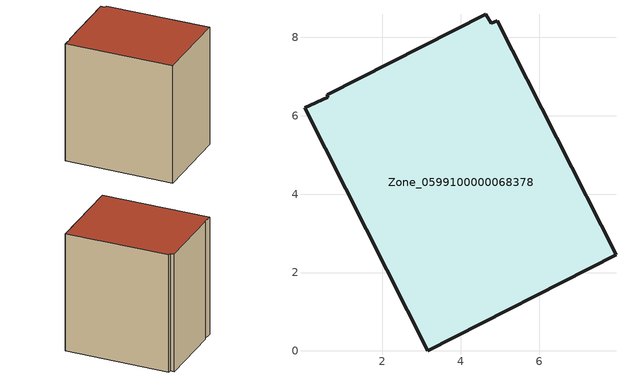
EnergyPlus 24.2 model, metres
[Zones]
Zone_0599100000068378
 floor ground (C_G): 4.64,8.6 4.78,8.36 4.93,8.43 7.96,2.45 3.15,0 0.01,6.21 0.61,6.48 0.59,6.54 z0
 wall outside (C_F): 4.64,8.6 0.59,6.54 0.61,6.48 0.01,6.21 3.15,0 7.96,2.45 4.93,8.43 4.78,8.36 4.64,8.6 z0:7.83
 roof outside (C_R): 4.78,8.36 4.64,8.6 0.59,6.54 0.61,6.48 0.01,6.21 3.15,0 7.96,2.45 4.93,8.43 z7.83
[BUILDING]
Pand.0599100000068378: North Axis=0; Terrain=City; Loads Convergence Tolerance Value=0.04; Temperature Convergence Tolerance Value=0.4; Solar Distribution=FullExterior; Maximum Number of Warmup Days=25; Minimum Number of Warmup Days=1
[Site:Location]
Rotterdam.The.Hague.AP_ZH_NLD Design_Conditions: Latitude=51.96; Longitude=4.45; Time Zone=1; Elevation=-4.5
[SITE:GROUNDTEMPERATURE:BUILDINGSURFACE]
18, 18, 18, 18, 18, 18, 18, 18, 18, 18, 18, 18
[MATERIAL] Thermal Absorptance=0.9; Solar Absorptance=0.7; Visible Absorptance=0.7
Name | Roughness | Thickness | Conductivity | Density | Specific Heat
G.TC.1946 | MediumSmooth | 0.15 | 1 | 540 | 1210
F.TC.1946 | Rough | 0.3 | 0.857143 | 1920 | 840
R.TC.1946 | MediumRough | 0.2 | 0.909091 | 1500 | 1000
[CONSTRUCTION]
C_G: G.TC.1946
C_F: F.TC.1946
C_R: R.TC.1946
[ZONE]
Zone_0599100000068378: Type=1; Multiplier=1; Ceiling Height=Autocalculate; Volume=Autocalculate; Floor Area=autocalculate; Part of Total Floor Area=Yes
[ZONEINFILTRATION:DESIGNFLOWRATE]
Infil_Zone_0599100000068378: Zone or ZoneList or Space or SpaceList=Zone_0599100000068378; Schedule=AlwaysOn; Design Flow Rate Calculation Method=Flow/Area; Flow Rate per Floor Area=0.003; Constant Term Coefficient=1; Temperature Term Coefficient=0; Velocity Term Coefficient=0; Velocity Squared Term Coefficient=0
[HVACTEMPLATE:ZONE:IDEALLOADSAIRSYSTEM]
Zone_0599100000068378: Maximum Heating Supply Air Temperature=50; Minimum Cooling Supply Air Temperature=13; Maximum Heating Supply Air Humidity Ratio=0.0156; Minimum Cooling Supply Air Humidity Ratio=0.0077; Heating Limit=NoLimit; Cooling Limit=NoLimit; Dehumidification Control Type=ConstantSensibleHeatRatio; Cooling Sensible Heat Ratio=0.7; Dehumidification Setpoint=60; Humidification Control Type=None; Humidification Setpoint=30; Outdoor Air Method=None; Outdoor Air Flow Rate per Person=0.00944; Outdoor Air Flow Rate per Zone Floor Area=0; Outdoor Air Flow Rate per Zone=0; Demand Controlled Ventilation Type=None; Outdoor Air Economizer Type=NoEconomizer; Heat Recovery Type=None; Sensible Heat Recovery Effectiveness=0.7; Latent Heat Recovery Effectiveness=0.65
[ZONECONTROL:THERMOSTAT]
ThermostatControl_Zone_0599100000068378: Zone or ZoneList=Zone_0599100000068378; Control Type Schedule=DualSetpointControlType; Control 1=Thermostat_Zone_0599100000068378; Temperature Difference Between Cutout And Setpoint=0
[THERMOSTATSETPOINT:DUALSETPOINT]
Thermostat_Zone_0599100000068378: Heating Setpoint Temperature Schedule=HeatingSetpoint_Zone_0599100000068378; Cooling Setpoint Temperature Schedule=CoolingSetpoint_Zone_0599100000068378
[SCHEDULE:COMPACT]
HeatingSetpoint_Zone_0599100000068378: Through: 12/31, For: AllDays, Until: 24:00, 21
CoolingSetpoint_Zone_0599100000068378: Through: 12/31, For: AllDays, Until: 24:00, 24
DualSetpointControlType: Through: 12/31, For: AllDays, Until: 24:00, 4
AlwaysOn: Through: 12/31, For: AllDays, Until: 24:00, 1
